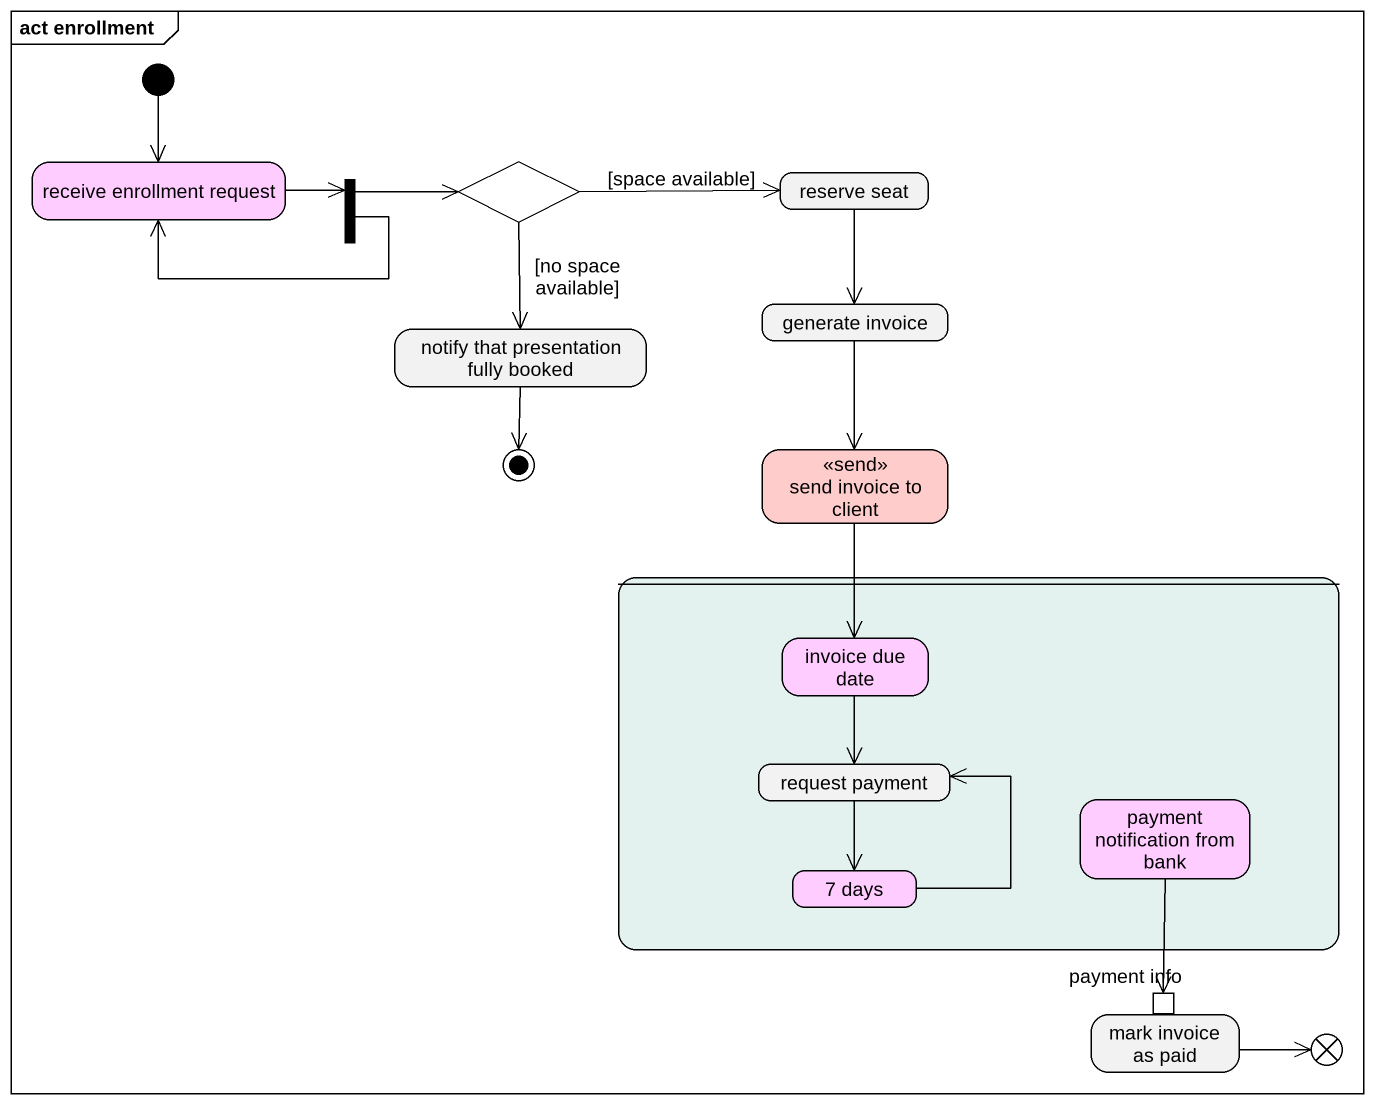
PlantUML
@startuml
mainframe act enrollment
hide empty description
state "receive enrollment request" as receive_enrollment_request #FFCCFF
state fork1 <<fork>>
state choice1 <<choice>> #CCFFCC
state "reserve seat" as reserve_seat
state "notify that presentation fully booked" as notify_that_presentation
state "generate invoice" as generate_invoice
state "send invoice to client" as send_invoice_to_client <<send>> #FFCCCC
state " " as state1 #E3F1EF {
  state "invoice due date" as invoice_due_date #FFCCFF
  state "request payment" as request_payment
  state "payment notification from bank" as payment_notification_from #FFCCFF
  state "7 days" as s7_days #FFCCFF
}
state "mark invoice as paid" as mark_invoice_as_paid {
  state "payment info" as payment_info <<inputPin>>
}
state flowfinal1 <<end>>
[*] --> receive_enrollment_request
receive_enrollment_request -right-> fork1
fork1 -left-> receive_enrollment_request
fork1 -right-> choice1
choice1 -right-> reserve_seat : [space available]
choice1 --> notify_that_presentation : [no space available]
reserve_seat --> generate_invoice
generate_invoice --> send_invoice_to_client
send_invoice_to_client --> invoice_due_date
invoice_due_date --> request_payment
request_payment --> s7_days
payment_notification_from --> payment_info
s7_days -up-> request_payment
mark_invoice_as_paid -right-> flowfinal1
notify_that_presentation --> [*]
@enduml
